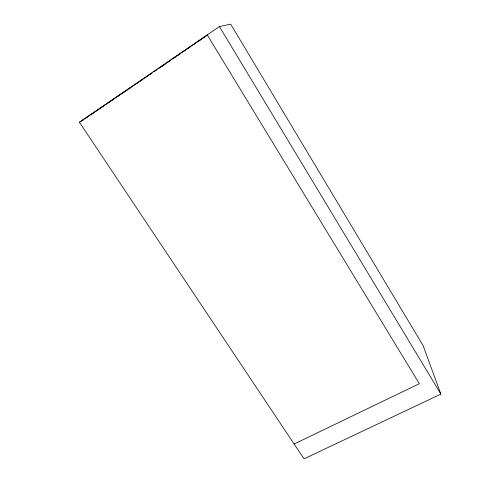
<?xml version="1.0" encoding="UTF-8"?>
<svg xmlns="http://www.w3.org/2000/svg" width="483" height="483" viewBox="0 0 483 483"><rect width="100%" height="100%" fill="white"/><g stroke="black" fill="none" stroke-linecap="round" stroke-linejoin="round"><path stroke-width="0.72" d="M163.188 65.241L162.813 65.459M126.914 90.061L127.258 89.79M162.022 66.207L161.394 66.751L162.071 66.28M124.958 91.601L125.314 91.353L124.964 91.577M79.405 122.241L219.403 26.583L230.693 24.15L423.108 345.599L440.876 394.092L304.018 458.85L79.405 122.241L96.057 111.078M97.288 110.233L124.421 91.698M172.407 58.92L159.716 67.843M173.645 58.069L202.836 38.127M204.074 37.282L207.799 34.734L207.249 34.891L419.365 383.707L294.123 444.022M81.693 121.064L83.565 119.79M86.674 117.665L88.546 116.385M91.033 114.688L94.149 112.557M96.014 111.283L99.13 109.158M100.373 108.307L104.111 105.753M106.598 104.056L109.713 101.925M110.957 101.08L114.694 98.526M117.188 96.823L119.675 95.121M121.541 93.847L125.278 91.293M127.766 89.597L130.247 87.9M132.113 86.626L135.216 84.507M137.081 83.233L145.775 77.298M147.635 76.024L150.744 73.899M153.848 71.78L155.713 70.506M158.195 68.809L160.682 67.113M161.274 66.726L161.944 66.268M163.157 65.422L165.627 63.732M167.48 62.47L170.571 60.357M173.663 58.244L175.516 56.982M177.986 55.291L180.461 53.601M182.93 51.916L185.406 50.226M187.259 48.958L190.35 46.851M193.435 44.738L195.295 43.47M197.764 41.78L201.471 39.25M202.709 38.405L205.178 36.714M126.244 90.713L127.482 89.862M129.341 88.594L132.439 86.475M135.542 84.362L137.401 83.088M139.883 81.398L142.358 79.701M146.077 77.159L147.321 76.314M150.418 74.195L152.278 72.927M155.375 70.808L157.241 69.54M125.622 91.13L126.015 90.949M219.403 26.583L440.876 394.092"/></g></svg>
